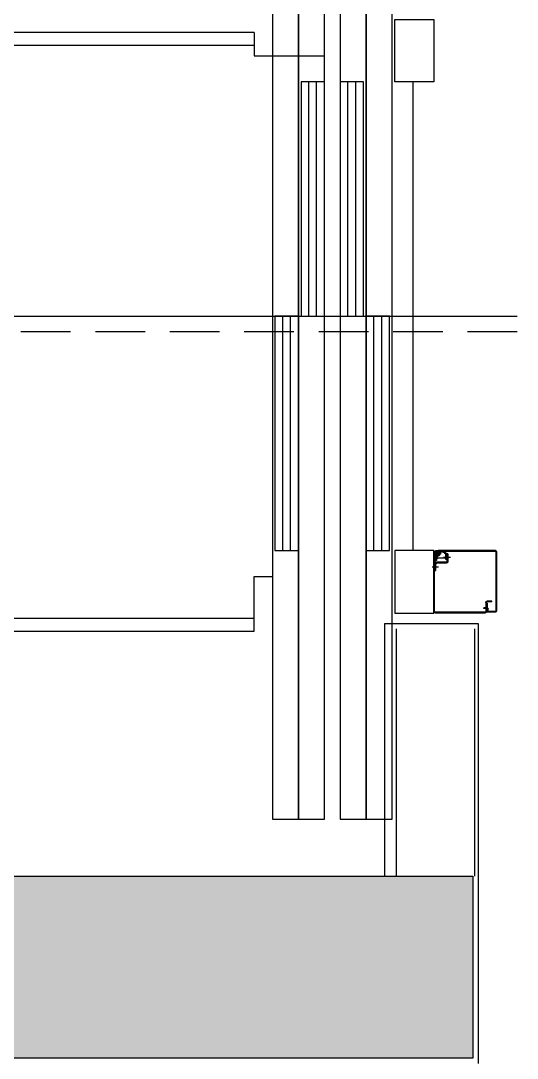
# Model space of a CAD drawing. Header units: centimetres. Extents: x 4942 to 11683, y -41622 to -36787.
# Drawn here: x 7083.5 to 7178.8, y -38551.8 to -38352.5 of the extents above; entities that cross this region are included whole.
import ezdxf

# ---------------------------------------------------------------- set-up
doc = ezdxf.new("R2010")
doc.units = ezdxf.units.CM
doc.header["$LTSCALE"] = 0.75
doc.header["$MEASUREMENT"] = 0
doc.linetypes.add('CEKIRDEK$0$DASHED', pattern=[19.05, 12.7, -6.35])
for name, color, linetype in [('V-0_Hatch_Concrete', 252, 'Continuous'), ('V-2_Column', 160, 'Continuous'), ('V-2_Wall', 4, 'Continuous'), ('V-4_Plaster', 223, 'Continuous'), ('V-5_Elevator', 243, 'Continuous')]:
    doc.layers.add(name, color=color, linetype=linetype)
pattern_1 = [(325.927958, (24750.571, 43015.336), (7.0029358, 10.3541726), []), (325.927958, (24752.247, 43006.657), (7.0029358, 10.3541726), [6.25, -3.125])]

# ---------------------------------------------------------------- blocks, each defined once
blk = doc.blocks.new('CEKIRDEK$0$TOOLBOX_FrontDoors_0')
blk.add_line((-450, -140), (450, -140))
for points in [[(625, 80), (625, 130), (-966, 130), (-966, 80)], [(0, 80), (0, 125), (-450, 125), (-450, 80)], [(625, 30), (625, 80), (-966, 80), (-966, 30)], [(450, 30), (450, 75), (0, 75), (0, 30)], [(625, -50), (625, 0), (-966, 0), (-966, -50)], [(450, -45), (450, 0), (0, 0), (0, -45)], [(625, -100), (625, -50), (-966, -50), (-966, -100)], [(0, -95), (0, -50), (-450, -50), (-450, -95)], [(-450, -105), (-570, -105), (-570, -180), (-450, -180)], [(450, -105), (570, -105), (570, -180), (450, -180)]]:
    blk.add_lwpolyline(points, close=True)
for points in [[(-450, 110), (0, 110)], [(-450, 95), (0, 95)], [(0, 60), (450, 60)], [(0, 45), (450, 45)], [(0, -15), (450, -15)], [(0, -30), (450, -30)], [(-450, -65), (0, -65)], [(-450, -80), (0, -80)]]:
    blk.add_lwpolyline(points)
blk = doc.blocks.new('CEKIRDEK$0$MAP120_50001159_FrameMounting')
at = {"ltscale": 5}
for p, q in [((-107.5, 0), (-107.5, -1.5)), ((-3, 0), (-107.5, 0)), ((-120, -4), (-120, -118)), ((-120, -10.5), (-120, -8.5)), ((-120, -8.5), (-120, -8.5)), ((-120, -8.8), (-120, -8.8)), ((-120, -10.5), (-120, -10.5)), ((-120, -117.6), (-120, -10.5)), ((-120, -10.8), (-120, -10.8)), ((-119, -4), (-119, -118)), ((-119, -5.5), (-118.5, -5.5)), ((-119, -10.5), (-119, -10.5)), ((-119, -18), (-119, -18.6)), ((-100.3, -2), (-118, -2)), ((-116, -3), (-118, -3)), ((-117, -18), (-117, -11.4)), ((-113.4, -22.4), (-116.4, -19.4)), ((-116, -2), (-116, -3.5)), ((-100.3, -3.5), (-116, -3.5)), ((-115.9, -5.5), (-110.7, -5.5)), ((-110.3, -5.5), (-106, -5.5)), ((-3, -1.5), (-107.5, -1.5)), ((-106, -5.5), (-106, -23)), ((-98.6, -0.9), (-99.2, -1.6)), ((-97.5, -1.9), (-98.2, -2.6)), ((-97.5, -23), (-97.5, -5.5)), ((-95.5, -23), (-95.5, -5.5)), ((-82, -3.5), (-93.5, -3.5)), ((-82.1, -3.5), (-93.5, -3.5)), ((-82, -3.5), (-93.5, -3.5)), ((-82, -1.5), (-82, -3.5)), ((-1.5, -98), (-1.5, -3)), ((0, -98), (0, -3)), ((-117.8, -20.8), (-114.8, -23.8)), ((-114, -27), (-114, -25)), ((-114, -25), (-99.5, -25)), ((-114, -27), (-99.5, -27)), ((-103.1, -23), (-112, -23)), ((-103.1, -25), (-103.1, -23)), ((-20, -99.5), (-19.6, -99.5)), ((-19.6, -99.5), (-3, -99.5)), ((-10, -99.5), (-10, -96)), ((-9, -96), (-10, -96)), ((-9, -99.5), (-9, -96)), ((-120, -118), (-120, -117.6)), ((-120, -117.6), (-120, -117.6)), ((-118, -119), (-4, -119)), ((-23, -111.5), (-23, -102.5)), ((-23, -111.5), (-23, -102.5)), ((-23, -111.5), (-23, -111.5)), ((-21.5, -111.5), (-23, -111.5)), ((-21.5, -111.5), (-21.5, -102.5)), ((-20, -101), (-3, -101)), ((-19, -101), (-19, -102)), ((-19, -102), (-10, -102)), ((-10, -102), (-10, -101)), ((-9, -102), (-9, -101)), ((-9, -102), (-4, -102)), ((-4, -103), (-8, -103)), ((-4, -104), (-8, -104)), ((-3, -103), (-3, -103.3)), ((-3, -118), (-3, -105)), ((-2, -118), (-2, -103)), ((-2, -118), (-2, -118)), ((-118, -120), (-4, -120)), ((-117.5, -120), (-118, -120)), ((-117.5, -120), (-117.5, -120))]:
    blk.add_line(p, q, dxfattribs=at)
at = {"ltscale": 15}
for p, q in [((-88, -9.1), (-88, 3.2)), ((-108, -7.6), (-120.8, -7.6)), ((-114.4, -1.2), (-114.4, -14)), ((-101, -3.5), (-114.4, -3.5)), ((-114.4, -5), (-101, -5)), ((-110.4, -5.3), (-112.1, -6.3)), ((-107, -32.1), (-107, -18.6)), ((-105, -7.5), (-105, -1.1)), ((-101, -5), (-101, -3.5))]:
    blk.add_line(p, q, dxfattribs=at)
at = {"ltscale": 5}
for centre, radius, start, end in [((-96.4, -3), 3, 90, 135), ((-3, -3), 3, 0, 90), ((-118, -4), 2, 90, 180), ((-118, -4), 1, 90, 180), ((-115, -18), 4, 180, 225), ((-115, -18), 2, 180, 225), ((-100.3, -0.5), 1.5, 270, 315), ((-100.3, -0.5), 3, 270, 315), ((-93.5, -5.5), 4, 90, 180), ((-96.4, -3), 1.5, 90, 135), ((-93.5, -5.5), 2, 90, 180), ((-3, -3), 1.5, 0, 90), ((-112, -21), 4, 225, 270), ((-112, -21), 2, 225, 270), ((-99.5, -23), 4, 270, 0), ((-99.5, -23), 2, 270, 0), ((-20, -102.5), 3, 90, 180), ((-3, -98), 3, 270, 0), ((-3, -98), 1.5, 270, 0), ((-118, -118), 2, 180, 270), ((-118, -118), 2, 180, 270), ((-118, -118), 1, 180, 270), ((-20, -102.5), 3, 147.8705, 180), ((-20, -102.5), 1.5, 90, 180), ((-8, -102), 2, 180, 270), ((-8, -102), 1, 180, 270), ((-4, -103), 2, 0, 90), ((-4, -103), 1, 0, 90), ((-4, -105), 2, 0, 90), ((-4, -105), 1, 0, 90), ((-4, -118), 2, 270, 0), ((-4, -118), 1, 270, 0), ((-4, -118), 2, 270, 0)]:
    blk.add_arc(centre, radius, start, end, dxfattribs=at)
at = {"ltscale": 15}
for centre, radius, start, end in [((-114.4, -7.6), 4.6, 110.3697, 30), ((-114.4, -7.6), 2.6, 90, 30), ((-114.4, -2.5), 2.41e-14, 45, 135), ((-114.4, -2.5), 2.41e-14, 45, 135)]:
    blk.add_arc(centre, radius, start, end, dxfattribs=at)
blk = doc.blocks.new('CEKIRDEK$0$asansor')
at = {"linetype": 'CEKIRDEK$0$DASHED'}
blk.add_line((-57.5, -263), (-57.5, 27), dxfattribs=at)
for p, q in [((-115, -212.5), (-115, 0)), ((0, 0), (0, -212.5)), ((-112.5, -212.5), (-112.5, -2.5)), ((-2.5, -2.5), (-2.5, -212.5)), ((-60.5, -117.5), (-60.5, -263))]:
    blk.add_line(p, q)
for points in [[(-115, -212.5), (-110.5, -212.5), (-110.5, -226)], [(0, -212.5), (-10.5, -212.5), (-10.5, -216)]]:
    blk.add_lwpolyline(points)
at = {"extrusion": (0, 0, -1), "xscale": 0.1, "yscale": 0.1, "zscale": -0.1}
blk.add_blockref('CEKIRDEK$0$TOOLBOX_FrontDoors_0', (60.5, -229), dxfattribs=at)
at = {"xscale": 0.1, "yscale": 0.1, "zscale": 0.1}
blk.add_blockref('CEKIRDEK$0$MAP120_50001159_FrameMounting', (-3.5, -247), dxfattribs=at)

msp = doc.modelspace()

# ---------------------------------------------------------------- hatches: boundary and pattern name
at = {"layer": 'V-0_Hatch_Concrete'}
h = msp.add_hatch(dxfattribs=at)
h.set_pattern_fill('ANSI33', color=256, scale=50, angle=-79.072)
h.set_pattern_definition(pattern_1)
h.paths.add_polyline_path([(6151.34, -37721.76), (7170.34, -37721.76), (7170.34, -37756.76), (6880.34, -37756.76), (6880.34, -37919.26), (7170.34, -37919.26), (7170.34, -37954.26), (6880.34, -37954.26), (6880.34, -38516.76), (7170.34, -38516.76), (7170.34, -38551.76), (6835.34, -38551.76), (6835.34, -37756.76), (6151.34, -37756.76)])
h = msp.add_hatch(dxfattribs=at)
h.set_pattern_fill('ANSI33', color=256, scale=50, angle=-79.072)
h.set_pattern_definition(pattern_1)
h.paths.add_polyline_path([(6151.35, -37721.76), (7170.35, -37721.76), (7170.35, -37756.76), (6880.35, -37756.76), (6880.35, -37919.26), (7170.35, -37919.26), (7170.35, -37954.26), (6880.35, -37954.26), (6880.35, -38516.76), (7170.35, -38516.76), (7170.35, -38551.76), (6835.35, -38551.76), (6835.35, -37756.76), (6151.35, -37756.76)])

# ---------------------------------------------------------------- linework, layer by layer
at = {"layer": 'V-2_Column'}
for points in [[(6151.34, -37721.76), (7170.34, -37721.76), (7170.34, -37756.76), (6880.34, -37756.76), (6880.34, -37919.26), (7170.34, -37919.26), (7170.34, -37954.26), (6880.34, -37954.26), (6880.34, -38516.76), (7170.34, -38516.76), (7170.34, -38551.76), (6835.34, -38551.76), (6835.34, -37756.76), (6151.34, -37756.76)], [(6151.35, -37721.76), (7170.35, -37721.76), (7170.35, -37756.76), (6880.35, -37756.76), (6880.35, -37919.26), (7170.35, -37919.26), (7170.35, -37954.26), (6880.35, -37954.26), (6880.35, -38516.76), (7170.35, -38516.76), (7170.35, -38551.76), (6835.35, -38551.76), (6835.35, -37756.76), (6151.35, -37756.76)]]:
    msp.add_lwpolyline(points, close=True, dxfattribs=at)
at = {"layer": 'V-2_Wall'}
for p, q in [((7155.61, -38469.29), (7155.61, -38516.79)), ((7170.61, -38469.29), (7170.61, -38516.79))]:
    msp.add_line(p, q, dxfattribs=at)
at = {"layer": 'V-4_Plaster'}
msp.add_line((7153.34, -38468.26), (7153.34, -38516.76), dxfattribs=at)
for points in [[(7153.34, -38468.26), (7171.34, -38468.26)], [(7171.34, -38468.26), (7171.34, -38552.76)]]:
    msp.add_lwpolyline(points, dxfattribs=at)

# ---------------------------------------------------------------- block references
at = {"layer": 'V-5_Elevator', "xscale": -1, "rotation": 89.99989956935123}
msp.add_blockref('CEKIRDEK$0$asansor', (6915.84, -38469.76), dxfattribs=at)

doc.saveas('drawing.dxf')
